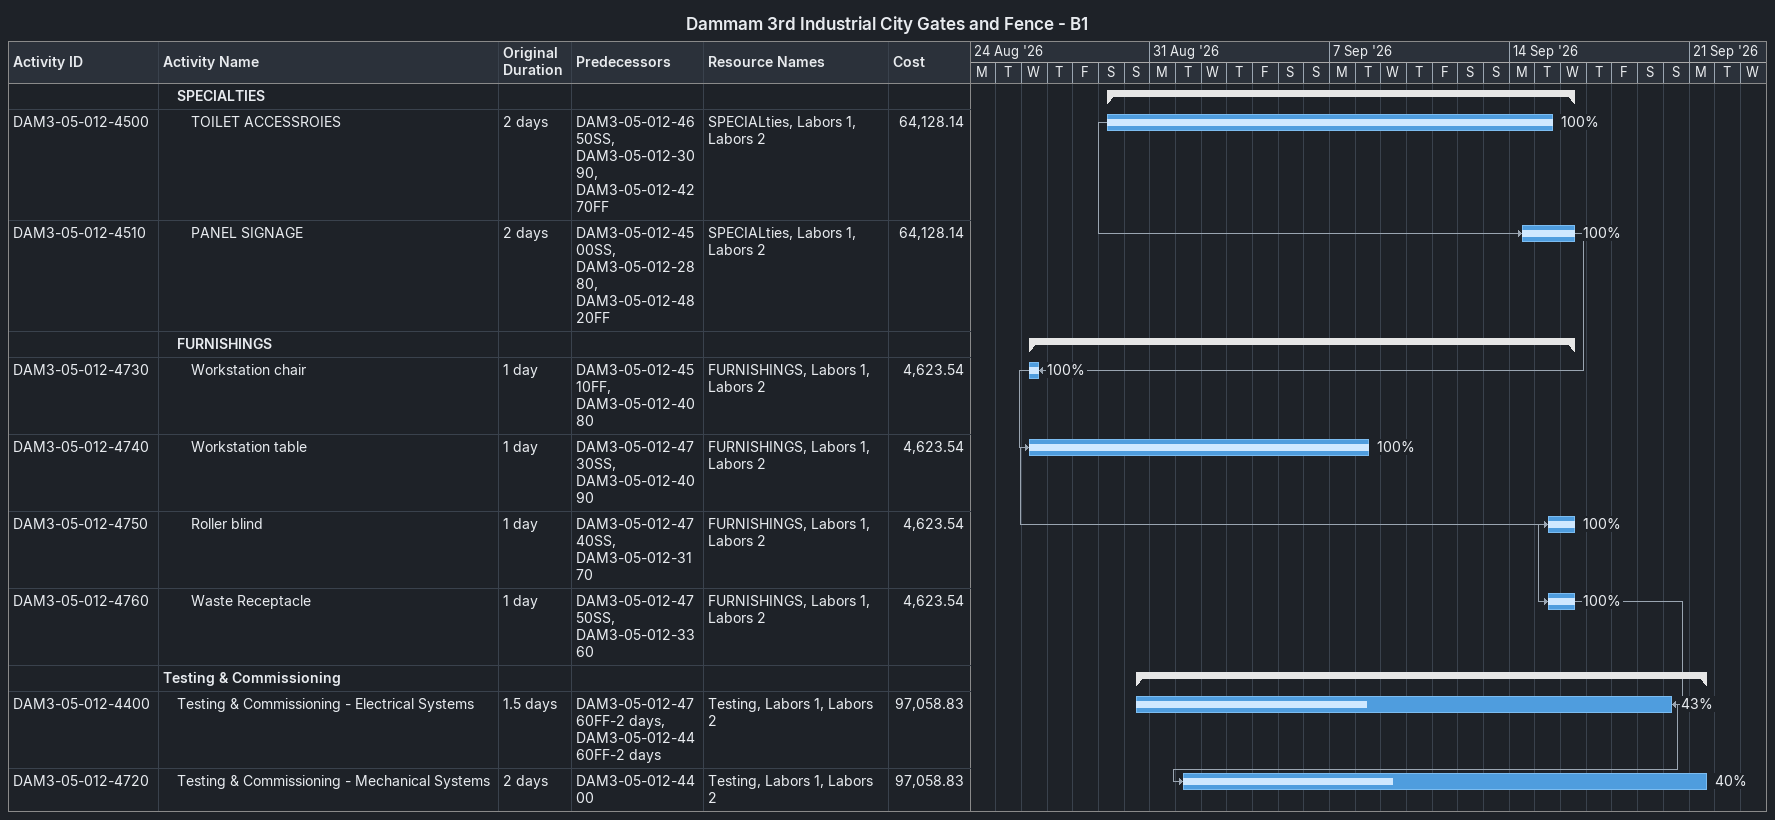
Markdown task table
Dammam 3rd Industrial City Gates and Fence - B1

| ID | Level | Task | Original duration | Start | Finish | Predecessors | Resources | % complete | Cost |
|---|---|---|---|---|---|---|---|---|---|
|  | 2 | **SPECIALTIES** |  | 2026-08-29 | 2026-09-16 |  |  |  |  |
| DAM3-05-012-4500 | 3 | TOILET ACCESSROIES | 2d | 2026-08-29 | 2026-09-15 | DAM3-05-012-4650SS, DAM3-05-012-3090, DAM3-05-012-4270FF | SPECIALties, Labors 1, Labors 2 | 100 | 64128.14 |
| DAM3-05-012-4510 | 3 | PANEL SIGNAGE | 2d | 2026-09-14 | 2026-09-16 | DAM3-05-012-4500SS, DAM3-05-012-2880, DAM3-05-012-4820FF | SPECIALties, Labors 1, Labors 2 | 100 | 64128.14 |
|  | 2 | **FURNISHINGS** |  | 2026-08-26 | 2026-09-16 |  |  |  |  |
| DAM3-05-012-4730 | 3 | Workstation chair | 1d | 2026-08-26 | 2026-08-26 | DAM3-05-012-4510FF, DAM3-05-012-4080 | FURNISHINGS, Labors 1, Labors 2 | 100 | 4623.54 |
| DAM3-05-012-4740 | 3 | Workstation table | 1d | 2026-08-26 | 2026-09-08 | DAM3-05-012-4730SS, DAM3-05-012-4090 | FURNISHINGS, Labors 1, Labors 2 | 100 | 4623.54 |
| DAM3-05-012-4750 | 3 | Roller blind | 1d | 2026-09-15 | 2026-09-16 | DAM3-05-012-4740SS, DAM3-05-012-3170 | FURNISHINGS, Labors 1, Labors 2 | 100 | 4623.54 |
| DAM3-05-012-4760 | 3 | Waste Receptacle | 1d | 2026-09-15 | 2026-09-16 | DAM3-05-012-4750SS, DAM3-05-012-3360 | FURNISHINGS, Labors 1, Labors 2 | 100 | 4623.54 |
|  | 1 | **Testing & Commissioning** |  | 2026-08-30 | 2026-09-21 |  |  |  |  |
| DAM3-05-012-4400 | 2 | Testing & Commissioning - Electrical Systems | 1.5d | 2026-08-30 | 2026-09-20 | DAM3-05-012-4760FF-2d, DAM3-05-012-4460FF-2d | Testing, Labors 1, Labors 2 | 43 | 97058.83 |
| DAM3-05-012-4720 | 2 | Testing & Commissioning - Mechanical Systems | 2d | 2026-09-01 | 2026-09-21 | DAM3-05-012-4400 | Testing, Labors 1, Labors 2 | 40 | 97058.83 |
